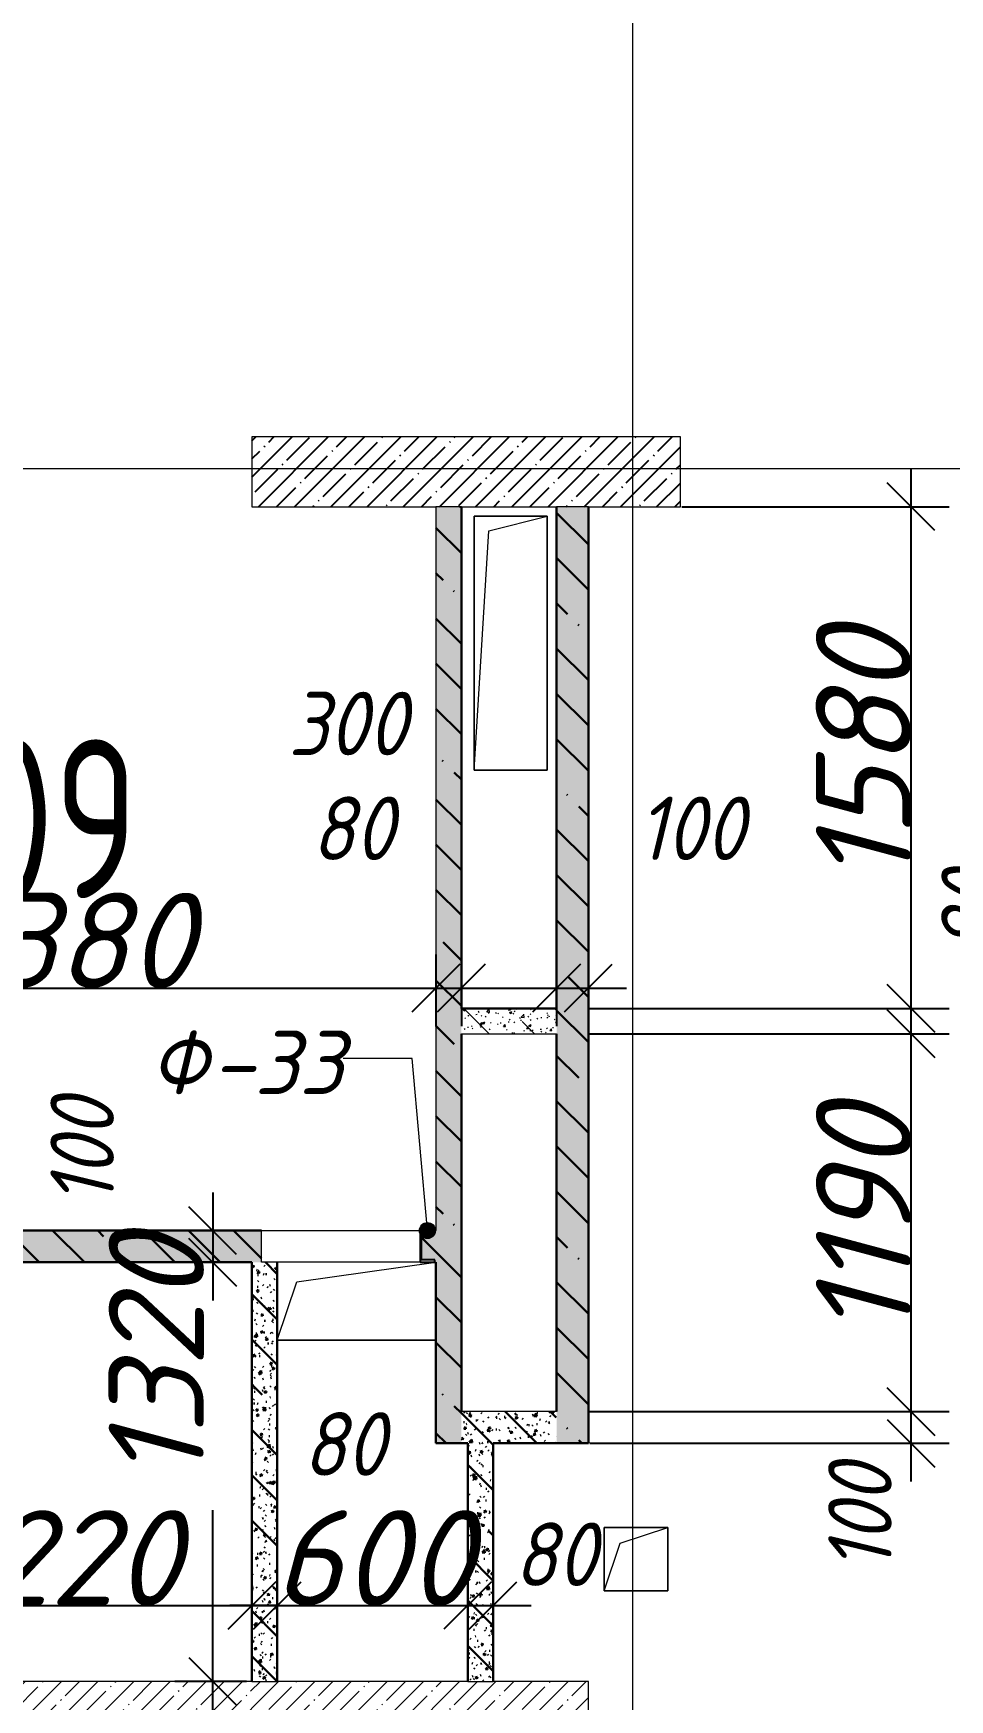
# Model space of a CAD drawing. Header units: millimetres. Extents: x 12986 to 523328, y -9759 to 30092.
# Drawn here: x 464102 to 466989, y 53 to 5302 of the extents above; entities that cross this region are included whole.
import ezdxf

# ---------------------------------------------------------------- set-up
doc = ezdxf.new("R2010")
doc.units = ezdxf.units.MM
for name, color, linetype, lineweight in [('0) ПГП', 1, 'Continuous', 30), ('4) ПГП красный расчет', 12, 'Continuous', 30), ('A-ANNO-DIMS', 7, 'Continuous', 9), ('A-AREA-IDEN', 7, 'Continuous', 9), ('A-FLOR', 7, 'Continuous', 9), ('A-GENM', 7, 'Continuous', 9), ('A-GENM-1', 7, 'Continuous', 25), ('A-GENM-IDEN', 7, 'Continuous', 9), ('A-WALL-6', 18, 'Continuous', 13), ('A-WALL-FNSH-4', 250, 'Continuous', 13), ('A-WALL-PATT-4', 250, 'Continuous', 5), ('I-WALL', 7, 'Continuous', 5), ('Оси-1', 7, 'Continuous', 20)]:
    doc.layers.add(name, color=color, linetype=linetype, lineweight=lineweight)
doc.layers.add('A-WALL-3', color=7, linetype='Continuous', lineweight=5, true_color=0x000000)
doc.layers.add('A-WALL-PATT-2', color=7, linetype='Continuous', lineweight=5, true_color=0xce0000)
doc.styles.add('ISOCPEUR_I_2', font='isocpeui.ttf', dxfattribs={"height": 300})
doc.styles.add('ISOCPEUR_I_3', font='isocpeui.ttf', dxfattribs={"width": 0.9, "height": 200})
doc.styles.add('СПДС', font='ГОСТ тип А.ttf', dxfattribs={"width": 0.9})
doc.dimstyles.new('ISO-2_0_0_9К_СРЕДНИЙ', dxfattribs={"dimscale": 304.8, "dimtxt": 199.196235, "dimasz": 0.492126, "dimexe": 0.393701, "dimexo": 0, "dimgap": 0, "dimtad": 1, "dimdec": 0, "dimzin": 0, "dimdsep": 46, "dimtxsty": 'ISOCPEUR_I_2', "dimblk1": 'OBLIQUE', "dimblk2": 'OBLIQUE', "dimsah": 1, "dimcen": 0.09, "dimdle": 0.393701, "dimazin": 0, "dimtfac": 1, "dimtdec": 4, "dimtix": 1, "dimtmove": 2, "dimatfit": 3, "dimfxl": 1, "dimtvp": 1, "dimtolj": 1, "dimtzin": 0, "dimarcsym": 2})
doc.dimstyles.new('ISO-2_0_0_9К_СРЕДНИЙ_1', dxfattribs={"dimscale": 304.8, "dimtxt": 199.196235, "dimasz": 0.492126, "dimexe": 0.393701, "dimexo": 0, "dimgap": 0, "dimtad": 1, "dimdec": 0, "dimzin": 0, "dimdsep": 46, "dimtxsty": 'ISOCPEUR_I_3', "dimblk1": 'OBLIQUE', "dimblk2": 'OBLIQUE', "dimsah": 1, "dimcen": 0.09, "dimdle": 0.393701, "dimazin": 0, "dimtfac": 1, "dimtdec": 4, "dimtix": 1, "dimtmove": 2, "dimatfit": 3, "dimfxl": 1, "dimtvp": 1, "dimtolj": 1, "dimtzin": 0, "dimarcsym": 2})
doc.dimstyles.new('ISO-2_0_0_9К_СРЕДНИЙ_2', dxfattribs={"dimscale": 304.8, "dimtxt": 199.196235, "dimasz": 0.492126, "dimexe": 0.393701, "dimexo": 0, "dimgap": 0, "dimtad": 1, "dimdec": 0, "dimzin": 0, "dimdsep": 46, "dimtxsty": 'ISOCPEUR_I_2', "dimblk1": 'OBLIQUE', "dimblk2": 'OBLIQUE', "dimsah": 1, "dimcen": 0.09, "dimdle": 0.393701, "dimazin": 0, "dimtfac": 1, "dimtdec": 4, "dimtix": 1, "dimtmove": 0, "dimatfit": 3, "dimfxl": 1, "dimtvp": 1, "dimtolj": 1, "dimtzin": 0, "dimarcsym": 2})
pattern_1 = [(45, (395430.81, -3869.25), (-57.02463, 57.02463), []), (45, (395487.83, -3869.25), (-57.02463, 57.02463), [100.806, -20.161, 3.353, -16.808])]
pattern_2 = [(50, (395430.81, -3869.254), (72.873764, -6.37607), [7.62, -83.82]), (355, (395430.81, -3869.25), (-14.09699, 76.422444), [6.096, -67.056]), (100.451, (395436.88, -3869.785), (58.776964, 70.04687), [6.476, -71.236]), (46.184, (395430.81, -3848.93), (108.43142, -16.81745), [11.43, -125.73]), (96.636, (395439.84, -3850.33), (94.961, 98.97089), [9.714, -106.854]), (351.184, (395430.81, -3848.93), (94.96227, 98.97018), [9.144, -100.584]), (21, (395440.97, -3854.014), (60.64565, -40.90654), [7.62, -83.82]), (326, (395440.97, -3854.01), (24.72083, 73.67493), [6.096, -67.056]), (71.451, (395446.02, -3857.42), (85.36689, 32.76874), [6.476, -71.236]), (37.5, (395430.809, -3869.254), (1.235525, 33.8224325), [3.353, -62.89, 3.353, -64.719, -67.31]), (37.5, (395430.809, -3869.254), (1.235525, 33.8224325), [-134.315, 3.353, -63.957]), (7.5, (395430.81, -3869.254), (26.728146, 40.07255), [3.353, -35.458, 3.353, -61.366, -25.654]), (7.5, (395430.81, -3869.254), (26.728146, 40.07255), [-103.53, 3.353, -22.301]), (327.5, (395408.152, -3869.254), (54.236318, -2.292117), [3.353, -22.047, 3.353, -75.895, -105.156]), (327.5, (395408.152, -3869.254), (54.236318, -2.292117), [-104.648, 3.353, -101.803]), (317.5, (395397.99, -3869.254), (59.25158, 10.17014), [3.353, -29.667, 3.353, -49.276, -74.676]), (317.5, (395397.99, -3869.254), (59.25158, 10.17014), [-85.649, 3.353, -71.323])]
pattern_3 = [(135, (395430.8, -3869.25), (-142.5612, -142.5612), []), (135, (395573.37, -3869.25), (-142.5612, -142.5612), [252.016, -50.403, 3.353, -47.05])]

# ---------------------------------------------------------------- blocks, each defined once
blk = doc.blocks.new('AR_Отверстие прямоугольное _в плите_ - AR_Отверстие прямоугольное _в плите_-V24-АР1_1_Кладочный план 3 этажа')
at = {"layer": 'A-GENM'}
for p, q in [((100, 100), (-100, 100)), ((-100, 100), (-100, -100)), ((-50, 50), (100, 100)), ((100, -100), (100, 100)), ((-100, -100), (-50, 50)), ((-100, -100), (100, -100))]:
    blk.add_line(p, q, dxfattribs=at)
blk = doc.blocks.new('AR_Отверстие прямоугольное _в плите_ - AR_Отверстие прямоугольное _в плите_-24547600-АР1_1_Кладочный план 3 этажа')
at = {"layer": 'A-GENM'}
for p, q in [((-188.75, 61.25), (250, 122.5)), ((-250, -122.5), (-188.75, 61.25)), ((-250, -122.5), (250, -122.5))]:
    blk.add_line(p, q, dxfattribs=at)
blk = doc.blocks.new('AR_Отверстие прямоугольное _в плите_ - AR_Отверстие прямоугольное _в плите_-24547640-АР1_1_Кладочный план 3 этажа')
at = {"layer": 'A-GENM'}
for p, q in [((115, 400), (-115, 400)), ((-115, 400), (-115, -400)), ((-69, 354), (115, 400)), ((115, -400), (115, 400)), ((-115, -400), (-69, 354)), ((-115, -400), (115, -400))]:
    blk.add_line(p, q, dxfattribs=at)
blk = doc.blocks.new('Фахверк_СКБ_Швеллер - Ф-33_100х3950-33059254-АР1_1_Кладочный план 3 этажа')
at = {"layer": 'A-GENM-1'}
for p, q in [((171, 50), (125, 50)), ((125, 50), (125, -50)), ((129.5, 42.4), (171, 42.4)), ((129.5, -42.4), (129.5, 42.4)), ((171, 42.4), (171, 50)), ((125, -50), (171, -50)), ((171, -42.4), (129.5, -42.4)), ((171, -50), (171, -42.4))]:
    blk.add_line(p, q, dxfattribs=at)
blk = doc.blocks.new('_Oblique')
at = {"color": 0, "linetype": 'ByBlock', "lineweight": -2}
blk.add_line((-0.5, -0.5), (0.5, 0.5), dxfattribs=at)
blk = doc.blocks.new('*D3536')
at = {"layer": 'A-ANNO-DIMS', "color": 0, "lineweight": -2, "transparency": 16777216}
for p, q in [((463570.8, 455.9), (463570.8, 229.8)), ((464790.8, 455.9), (464790.8, 229.8)), ((463450.8, 349.8), (464910.8, 349.8))]:
    blk.add_line(p, q, dxfattribs=at)
at = {"layer": 'Defpoints', "color": 0, "transparency": 16777216}
for p in [(463570.8, 455.9), (464790.8, 455.9), (464790.8, 349.8)]:
    blk.add_point(p, dxfattribs=at)
at = {"layer": 'A-ANNO-DIMS', "color": 0, "lineweight": -2, "transparency": 16777216, "xscale": 150, "yscale": 150, "zscale": 150, "rotation": 180}
blk.add_blockref('_Oblique', (463570.8, 349.8), dxfattribs=at)
at = {"layer": 'A-ANNO-DIMS', "color": 0, "lineweight": -2, "transparency": 16777216, "xscale": 150, "yscale": 150, "zscale": 150}
blk.add_blockref('_Oblique', (464790.8, 349.8), dxfattribs=at)
at = {"layer": 'A-ANNO-DIMS', "color": 0, "transparency": 16777216, "insert": (464180.8, 499.8), "char_height": 300, "width": 560.814, "attachment_point": 5, "style": 'ISOCPEUR_I_2'}
blk.add_mtext('\\A1;1220', dxfattribs=at)
blk = doc.blocks.new('*D3537')
at = {"layer": 'A-ANNO-DIMS', "color": 0, "lineweight": -2, "transparency": 16777216}
for p, q in [((464790.8, 455.9), (464790.8, 229.8)), ((464870.8, 455.9), (464870.8, 229.8)), ((464670.8, 349.8), (464990.8, 349.8))]:
    blk.add_line(p, q, dxfattribs=at)
at = {"layer": 'Defpoints', "color": 0, "transparency": 16777216}
for p in [(464790.8, 455.9), (464870.8, 455.9), (464870.8, 349.8)]:
    blk.add_point(p, dxfattribs=at)
at = {"layer": 'A-ANNO-DIMS', "color": 0, "lineweight": -2, "transparency": 16777216, "xscale": 150, "yscale": 150, "zscale": 150, "rotation": 180}
blk.add_blockref('_Oblique', (464790.8, 349.8), dxfattribs=at)
at = {"layer": 'A-ANNO-DIMS', "color": 0, "lineweight": -2, "transparency": 16777216, "xscale": 150, "yscale": 150, "zscale": 150}
blk.add_blockref('_Oblique', (464870.8, 349.8), dxfattribs=at)
at = {"layer": 'A-ANNO-DIMS', "color": 0, "transparency": 16777216, "insert": (464950.8, 958.6), "char_height": 200, "width": 303.391, "attachment_point": 1, "line_spacing_factor": 1.149209, "style": 'ISOCPEUR_I_3'}
blk.add_mtext('\\A1;80', dxfattribs=at)
blk = doc.blocks.new('*D3538')
at = {"layer": 'A-ANNO-DIMS', "color": 0, "lineweight": -2, "transparency": 16777216}
for p, q in [((464870.8, 455.9), (464870.8, 229.8)), ((465470.8, 455.9), (465470.8, 229.8)), ((464870.8, 349.8), (464720.8, 349.8)), ((464870.8, 349.8), (465470.8, 349.8)), ((465470.8, 349.8), (465620.8, 349.8))]:
    blk.add_line(p, q, dxfattribs=at)
at = {"layer": 'Defpoints', "color": 0, "transparency": 16777216}
for p in [(464870.8, 455.9), (465470.8, 455.9), (465470.8, 349.8)]:
    blk.add_point(p, dxfattribs=at)
at = {"layer": 'A-ANNO-DIMS', "color": 0, "lineweight": -2, "transparency": 16777216, "xscale": 150, "yscale": 150, "zscale": 150}
blk.add_blockref('_Oblique', (464870.8, 349.8), dxfattribs=at)
at = {"layer": 'A-ANNO-DIMS', "color": 0, "lineweight": -2, "transparency": 16777216, "xscale": 150, "yscale": 150, "zscale": 150, "rotation": 180}
blk.add_blockref('_Oblique', (465470.8, 349.8), dxfattribs=at)
at = {"layer": 'A-ANNO-DIMS', "color": 0, "transparency": 16777216, "insert": (465170.8, 499.8), "char_height": 300, "width": 455.087, "attachment_point": 5, "style": 'ISOCPEUR_I_2'}
blk.add_mtext('\\A1;600', dxfattribs=at)
blk = doc.blocks.new('*D3539')
at = {"layer": 'A-ANNO-DIMS', "color": 0, "lineweight": -2, "transparency": 16777216}
for p, q in [((465470.8, 455.9), (465470.8, 229.8)), ((465550.8, 455.9), (465550.8, 229.8)), ((465350.8, 349.8), (465670.8, 349.8))]:
    blk.add_line(p, q, dxfattribs=at)
at = {"layer": 'Defpoints', "color": 0, "transparency": 16777216}
for p in [(465470.8, 455.9), (465550.8, 455.9), (465550.8, 349.8)]:
    blk.add_point(p, dxfattribs=at)
at = {"layer": 'A-ANNO-DIMS', "color": 0, "lineweight": -2, "transparency": 16777216, "xscale": 150, "yscale": 150, "zscale": 150, "rotation": 180}
blk.add_blockref('_Oblique', (465470.8, 349.8), dxfattribs=at)
at = {"layer": 'A-ANNO-DIMS', "color": 0, "lineweight": -2, "transparency": 16777216, "xscale": 150, "yscale": 150, "zscale": 150}
blk.add_blockref('_Oblique', (465550.8, 349.8), dxfattribs=at)
at = {"layer": 'A-ANNO-DIMS', "color": 0, "transparency": 16777216, "insert": (465616.1, 611.1), "char_height": 200, "width": 303.391, "attachment_point": 1, "line_spacing_factor": 1.149209, "style": 'ISOCPEUR_I_3'}
blk.add_mtext('\\A1;80', dxfattribs=at)
blk = doc.blocks.new('*D3640')
at = {"layer": 'A-ANNO-DIMS', "color": 0, "lineweight": -2, "transparency": 16777216}
for p, q in [((466867.8, 740.7), (466867.8, 1080.7)), ((465853.9, 960.7), (466987.8, 960.7)), ((465855.4, 860.7), (466987.8, 860.7))]:
    blk.add_line(p, q, dxfattribs=at)
at = {"layer": 'Defpoints', "color": 0, "transparency": 16777216}
for p in [(465853.9, 960.7), (466867.8, 960.7), (465855.4, 860.7)]:
    blk.add_point(p, dxfattribs=at)
at = {"layer": 'A-ANNO-DIMS', "color": 0, "lineweight": -2, "transparency": 16777216, "xscale": 150, "yscale": 150, "zscale": 150}
for p, rotation in [((466867.8, 960.7), 90), ((466867.8, 860.7), 270)]:
    blk.add_blockref('_Oblique', p, dxfattribs=dict(at, rotation=rotation))
at = {"layer": 'A-ANNO-DIMS', "color": 0, "transparency": 16777216, "insert": (466606.6, 457.4), "char_height": 200, "width": 409.118, "attachment_point": 1, "rotation": 90, "line_spacing_factor": 1.149209, "style": 'ISOCPEUR_I_3'}
blk.add_mtext('\\A1;100', dxfattribs=at)
blk = doc.blocks.new('*D3641')
at = {"layer": 'A-ANNO-DIMS', "color": 0, "lineweight": -2, "transparency": 16777216}
for p, q in [((466867.8, 840.7), (466867.8, 2270.7)), ((465853.9, 2150.7), (466987.8, 2150.7)), ((465853.9, 960.7), (466987.8, 960.7))]:
    blk.add_line(p, q, dxfattribs=at)
at = {"layer": 'Defpoints', "color": 0, "transparency": 16777216}
for p in [(465853.9, 2150.7), (466867.8, 2150.7), (465853.9, 960.7)]:
    blk.add_point(p, dxfattribs=at)
at = {"layer": 'A-ANNO-DIMS', "color": 0, "lineweight": -2, "transparency": 16777216, "xscale": 150, "yscale": 150, "zscale": 150}
for p, rotation in [((466867.8, 2150.7), 90), ((466867.8, 960.7), 270)]:
    blk.add_blockref('_Oblique', p, dxfattribs=dict(at, rotation=rotation))
at = {"layer": 'A-ANNO-DIMS', "color": 0, "transparency": 16777216, "insert": (466717.8, 1555.7), "char_height": 300, "width": 514.846, "attachment_point": 5, "rotation": 90, "style": 'ISOCPEUR_I_2'}
blk.add_mtext('\\A1;1190', dxfattribs=at)
blk = doc.blocks.new('*D3642')
at = {"layer": 'A-ANNO-DIMS', "color": 0, "lineweight": -2, "transparency": 16777216}
for p, q in [((466867.8, 2030.7), (466867.8, 2350.7)), ((465853.9, 2230.7), (466987.8, 2230.7)), ((465853.9, 2150.7), (466987.8, 2150.7))]:
    blk.add_line(p, q, dxfattribs=at)
at = {"layer": 'Defpoints', "color": 0, "transparency": 16777216}
for p in [(465853.9, 2230.7), (466867.8, 2230.7), (465853.9, 2150.7)]:
    blk.add_point(p, dxfattribs=at)
at = {"layer": 'A-ANNO-DIMS', "color": 0, "lineweight": -2, "transparency": 16777216, "xscale": 150, "yscale": 150, "zscale": 150}
for p, rotation in [((466867.8, 2230.7), 90), ((466867.8, 2150.7), 270)]:
    blk.add_blockref('_Oblique', p, dxfattribs=dict(at, rotation=rotation))
at = {"layer": 'A-ANNO-DIMS', "color": 0, "transparency": 16777216, "insert": (466963.1, 2402.4), "char_height": 200, "width": 303.391, "attachment_point": 1, "rotation": 90, "line_spacing_factor": 1.149209, "style": 'ISOCPEUR_I_3'}
blk.add_mtext('\\A1;80', dxfattribs=at)
blk = doc.blocks.new('*D3643')
at = {"layer": 'A-ANNO-DIMS', "color": 0, "lineweight": -2, "transparency": 16777216}
for p, q in [((466867.8, 2110.7), (466867.8, 3930.7)), ((466145.1, 3810.7), (466987.8, 3810.7)), ((465853.9, 2230.7), (466987.8, 2230.7))]:
    blk.add_line(p, q, dxfattribs=at)
at = {"layer": 'Defpoints', "color": 0, "transparency": 16777216}
for p in [(466145.1, 3810.7), (466867.8, 3810.7), (465853.9, 2230.7)]:
    blk.add_point(p, dxfattribs=at)
at = {"layer": 'A-ANNO-DIMS', "color": 0, "lineweight": -2, "transparency": 16777216, "xscale": 150, "yscale": 150, "zscale": 150}
for p, rotation in [((466867.8, 3810.7), 90), ((466867.8, 2230.7), 270)]:
    blk.add_blockref('_Oblique', p, dxfattribs=dict(at, rotation=rotation))
at = {"layer": 'A-ANNO-DIMS', "color": 0, "transparency": 16777216, "insert": (466717.8, 3020.7), "char_height": 300, "width": 560.814, "attachment_point": 5, "rotation": 90, "style": 'ISOCPEUR_I_2'}
blk.add_mtext('\\A1;1580', dxfattribs=at)
blk = doc.blocks.new('*D3722')
at = {"layer": 'A-ANNO-DIMS', "color": 0, "lineweight": -2, "transparency": 16777216}
for p, q in [((464667.5, 1650.7), (464667.5, 1310.7)), ((464773.6, 1530.7), (464547.5, 1530.7)), ((464773.6, 1430.7), (464547.5, 1430.7))]:
    blk.add_line(p, q, dxfattribs=at)
at = {"layer": 'Defpoints', "color": 0, "transparency": 16777216}
for p in [(464773.6, 1530.7), (464667.5, 1430.7), (464773.6, 1430.7)]:
    blk.add_point(p, dxfattribs=at)
at = {"layer": 'A-ANNO-DIMS', "color": 0, "lineweight": -2, "transparency": 16777216, "xscale": 150, "yscale": 150, "zscale": 150}
for p, rotation in [((464667.5, 1530.7), 90), ((464667.5, 1430.7), 270)]:
    blk.add_blockref('_Oblique', p, dxfattribs=dict(at, rotation=rotation))
at = {"layer": 'A-ANNO-DIMS', "color": 0, "transparency": 16777216, "insert": (464156, 1609.7), "char_height": 200, "width": 409.118, "attachment_point": 1, "rotation": 90, "line_spacing_factor": 1.149209, "style": 'ISOCPEUR_I_3'}
blk.add_mtext('\\A1;100', dxfattribs=at)
blk = doc.blocks.new('*D3723')
at = {"layer": 'A-ANNO-DIMS', "color": 0, "lineweight": -2, "transparency": 16777216}
for p, q in [((464667.5, 1550.7), (464667.5, 1387.5)), ((464773.6, 1430.7), (464547.5, 1430.7)), ((464667.5, -9.3), (464667.5, 650.5)), ((464773.6, 110.7), (464547.5, 110.7))]:
    blk.add_line(p, q, dxfattribs=at)
at = {"layer": 'Defpoints', "color": 0, "transparency": 16777216}
for p in [(464773.6, 1430.7), (464667.5, 110.7), (464773.6, 110.7)]:
    blk.add_point(p, dxfattribs=at)
at = {"layer": 'A-ANNO-DIMS', "color": 0, "lineweight": -2, "transparency": 16777216, "xscale": 150, "yscale": 150, "zscale": 150}
for p, rotation in [((464667.5, 1430.7), 90), ((464667.5, 110.7), 270)]:
    blk.add_blockref('_Oblique', p, dxfattribs=dict(at, rotation=rotation))
at = {"layer": 'A-ANNO-DIMS', "color": 0, "transparency": 16777216, "insert": (464339.5, 738.6), "char_height": 300, "width": 560.814, "attachment_point": 1, "rotation": 90, "line_spacing_factor": 1.149209, "style": 'ISOCPEUR_I_2'}
blk.add_mtext('\\A1;1320', dxfattribs=at)
blk = doc.blocks.new('*D3885')
at = {"layer": 'A-ANNO-DIMS', "color": 0, "lineweight": -2, "transparency": 16777216}
for p, q in [((462990.8, 2400.7), (462990.8, 2174.6)), ((465370.8, 2400.7), (465370.8, 2174.6)), ((462870.8, 2294.6), (465490.8, 2294.6))]:
    blk.add_line(p, q, dxfattribs=at)
at = {"layer": 'Defpoints', "color": 0, "transparency": 16777216}
for p in [(462990.8, 2400.7), (465370.8, 2400.7), (465370.8, 2294.6)]:
    blk.add_point(p, dxfattribs=at)
at = {"layer": 'A-ANNO-DIMS', "color": 0, "lineweight": -2, "transparency": 16777216, "xscale": 150, "yscale": 150, "zscale": 150, "rotation": 180}
blk.add_blockref('_Oblique', (462990.8, 2294.6), dxfattribs=at)
at = {"layer": 'A-ANNO-DIMS', "color": 0, "lineweight": -2, "transparency": 16777216, "xscale": 150, "yscale": 150, "zscale": 150}
blk.add_blockref('_Oblique', (465370.8, 2294.6), dxfattribs=at)
at = {"layer": 'A-ANNO-DIMS', "color": 0, "transparency": 16777216, "insert": (464180.8, 2444.6), "char_height": 300, "width": 606.782, "attachment_point": 5, "style": 'ISOCPEUR_I_2'}
blk.add_mtext('\\A1;2380', dxfattribs=at)
blk = doc.blocks.new('*D3886')
at = {"layer": 'A-ANNO-DIMS', "color": 0, "lineweight": -2, "transparency": 16777216}
for p, q in [((465370.8, 2400.7), (465370.8, 2174.6)), ((465450.8, 2400.7), (465450.8, 2174.6)), ((465250.8, 2294.6), (465570.8, 2294.6))]:
    blk.add_line(p, q, dxfattribs=at)
at = {"layer": 'Defpoints', "color": 0, "transparency": 16777216}
for p in [(465370.8, 2400.7), (465450.8, 2400.7), (465450.8, 2294.6)]:
    blk.add_point(p, dxfattribs=at)
at = {"layer": 'A-ANNO-DIMS', "color": 0, "lineweight": -2, "transparency": 16777216, "xscale": 150, "yscale": 150, "zscale": 150, "rotation": 180}
blk.add_blockref('_Oblique', (465370.8, 2294.6), dxfattribs=at)
at = {"layer": 'A-ANNO-DIMS', "color": 0, "lineweight": -2, "transparency": 16777216, "xscale": 150, "yscale": 150, "zscale": 150}
blk.add_blockref('_Oblique', (465450.8, 2294.6), dxfattribs=at)
at = {"layer": 'A-ANNO-DIMS', "color": 0, "transparency": 16777216, "insert": (464978, 2897.8), "char_height": 200, "width": 303.391, "attachment_point": 1, "line_spacing_factor": 1.149209, "style": 'ISOCPEUR_I_3'}
blk.add_mtext('\\A1;80', dxfattribs=at)
blk = doc.blocks.new('*D3887')
at = {"layer": 'A-ANNO-DIMS', "color": 0, "lineweight": -2, "transparency": 16777216}
for p, q in [((465450.8, 2400.7), (465450.8, 2174.6)), ((465750.8, 2400.7), (465750.8, 2174.6)), ((465330.8, 2294.6), (465870.8, 2294.6))]:
    blk.add_line(p, q, dxfattribs=at)
at = {"layer": 'Defpoints', "color": 0, "transparency": 16777216}
for p in [(465450.8, 2400.7), (465750.8, 2400.7), (465750.8, 2294.6)]:
    blk.add_point(p, dxfattribs=at)
at = {"layer": 'A-ANNO-DIMS', "color": 0, "lineweight": -2, "transparency": 16777216, "xscale": 150, "yscale": 150, "zscale": 150, "rotation": 180}
blk.add_blockref('_Oblique', (465450.8, 2294.6), dxfattribs=at)
at = {"layer": 'A-ANNO-DIMS', "color": 0, "lineweight": -2, "transparency": 16777216, "xscale": 150, "yscale": 150, "zscale": 150}
blk.add_blockref('_Oblique', (465750.8, 2294.6), dxfattribs=at)
at = {"layer": 'A-ANNO-DIMS', "color": 0, "transparency": 16777216, "insert": (464905.3, 3227.9), "char_height": 200, "width": 455.087, "attachment_point": 1, "line_spacing_factor": 1.149209, "style": 'ISOCPEUR_I_3'}
blk.add_mtext('\\A1;300', dxfattribs=at)
blk = doc.blocks.new('*D3888')
at = {"layer": 'A-ANNO-DIMS', "color": 0, "lineweight": -2, "transparency": 16777216}
for p, q in [((465750.8, 2400.7), (465750.8, 2174.6)), ((465850.8, 2400.7), (465850.8, 2174.6)), ((465630.8, 2294.6), (465970.8, 2294.6))]:
    blk.add_line(p, q, dxfattribs=at)
at = {"layer": 'Defpoints', "color": 0, "transparency": 16777216}
for p in [(465750.8, 2400.7), (465850.8, 2400.7), (465850.8, 2294.6)]:
    blk.add_point(p, dxfattribs=at)
at = {"layer": 'A-ANNO-DIMS', "color": 0, "lineweight": -2, "transparency": 16777216, "xscale": 150, "yscale": 150, "zscale": 150, "rotation": 180}
blk.add_blockref('_Oblique', (465750.8, 2294.6), dxfattribs=at)
at = {"layer": 'A-ANNO-DIMS', "color": 0, "lineweight": -2, "transparency": 16777216, "xscale": 150, "yscale": 150, "zscale": 150}
blk.add_blockref('_Oblique', (465850.8, 2294.6), dxfattribs=at)
at = {"layer": 'A-ANNO-DIMS', "color": 0, "transparency": 16777216, "insert": (466005.4, 2897.8), "char_height": 200, "width": 409.118, "attachment_point": 1, "line_spacing_factor": 1.149209, "style": 'ISOCPEUR_I_3'}
blk.add_mtext('\\A1;100', dxfattribs=at)

msp = doc.modelspace()

# ---------------------------------------------------------------- hatches: boundary and pattern name
h = msp.add_hatch()
h.set_pattern_fill('FP_4', color=256, style=0, pattern_type=2)
h.set_pattern_definition(pattern_1)
h.paths.add_polyline_path([(463690.80855, 3810.74642), (463690.80855, 4030.74642), (462290.80853, 4030.74642), (462290.80853, 3810.74642), (462990.80853, 3810.74642)], flags=0)
h.paths.add_polyline_path([(467290.80854, 3810.74642), (467290.80854, 4030.74642), (467090.80854, 4030.74642), (467090.80854, 3810.74642)], flags=0)
h.paths.add_polyline_path([(466140.80854, 3810.74642), (466140.80854, 4030.74642), (464790.80855, 4030.74642), (464790.80855, 3810.74642), (465850.80855, 3810.74642)], flags=0)
at = {"layer": '0) ПГП'}
h = msp.add_hatch(dxfattribs=at)
h.set_pattern_fill('FP_6', color=256, style=0, pattern_type=2)
h.set_pattern_definition(pattern_2)
h.paths.add_polyline_path([(465370.80855, 860.74641), (465450.80855, 860.74641), (465450.80855, 3810.74642), (465370.80855, 3810.74642), (465370.80855, 1352.72767)], flags=0)
h = msp.add_hatch(dxfattribs=at)
h.set_pattern_fill('FP_7', color=256, style=0, pattern_type=2)
h.set_pattern_definition(pattern_3)
h.paths.add_polyline_path([(465370.80855, 860.74641), (465450.80855, 860.74641), (465450.80855, 3810.74642), (465370.80855, 3810.74642), (465370.80855, 1352.72767)], flags=0)
h = msp.add_hatch(dxfattribs=at)
h.set_pattern_fill('FP_6', color=256, style=0, pattern_type=2)
h.set_pattern_definition(pattern_2)
h.paths.add_polyline_path([(465750.80855, 860.74641), (465850.80855, 860.74641), (465850.80855, 3810.74642), (465750.80855, 3810.74642), (465750.80855, 960.74641)], flags=0)
h = msp.add_hatch(dxfattribs=at)
h.set_pattern_fill('FP_7', color=256, style=0, pattern_type=2)
h.set_pattern_definition(pattern_3)
h.paths.add_polyline_path([(465750.80855, 860.74641), (465850.80855, 860.74641), (465850.80855, 3810.74642), (465750.80855, 3810.74642), (465750.80855, 960.74641)], flags=0)
h = msp.add_hatch(dxfattribs=at)
h.set_pattern_fill('FP_6', color=256, style=0, pattern_type=2)
h.set_pattern_definition(pattern_2)
h.paths.add_polyline_path([(463570.80855, 1430.74641), (464820.80855, 1430.74641), (464820.80855, 1530.74641), (462990.80853, 1530.74641), (462990.80853, 1430.74641), (463490.80855, 1430.74641)], flags=0)
h.paths.add_polyline_path([(465366.80855, 1430.74641), (465370.80855, 1430.74641), (465370.80855, 1530.74641), (465366.80855, 1530.74641), (465366.80855, 1523.14641), (465325.30855, 1523.14641), (465325.30855, 1438.34641), (465366.80855, 1438.34641)], flags=0)
h = msp.add_hatch(dxfattribs=at)
h.set_pattern_fill('FP_7', color=256, style=0, pattern_type=2)
h.set_pattern_definition(pattern_3)
h.paths.add_polyline_path([(463570.80855, 1430.74641), (464820.80855, 1430.74641), (464820.80855, 1530.74641), (462990.80853, 1530.74641), (462990.80853, 1430.74641), (463490.80855, 1430.74641)], flags=0)
h.paths.add_polyline_path([(465366.80855, 1430.74641), (465370.80855, 1430.74641), (465370.80855, 1530.74641), (465366.80855, 1530.74641), (465366.80855, 1523.14641), (465325.30855, 1523.14641), (465325.30855, 1438.34641), (465366.80855, 1438.34641)], flags=0)
h = msp.add_hatch(dxfattribs=at)
h.set_pattern_fill('FP_6', color=256, style=0, pattern_type=2)
h.set_pattern_definition(pattern_2)
h.paths.add_polyline_path([(464870.80855, 110.74641), (464870.80855, 1430.74641), (464790.80855, 1430.74641), (464790.80855, 110.74641)], flags=0)
h = msp.add_hatch(dxfattribs=at)
h.set_pattern_fill('FP_7', color=256, style=0, pattern_type=2)
h.set_pattern_definition(pattern_3)
h.paths.add_polyline_path([(464870.80855, 110.74641), (464870.80855, 1430.74641), (464790.80855, 1430.74641), (464790.80855, 110.74641)], flags=0)
h = msp.add_hatch(dxfattribs=at)
h.set_pattern_fill('FP_6', color=256, style=0, pattern_type=2)
h.set_pattern_definition(pattern_2)
h.paths.add_polyline_path([(465470.80853, 860.74641), (465750.80855, 860.74641), (465750.80855, 960.74641), (465450.80855, 960.74641), (465450.80855, 860.74641)], flags=0)
h = msp.add_hatch(dxfattribs=at)
h.set_pattern_fill('FP_7', color=256, style=0, pattern_type=2)
h.set_pattern_definition(pattern_3)
h.paths.add_polyline_path([(465470.80853, 860.74641), (465750.80855, 860.74641), (465750.80855, 960.74641), (465450.80855, 960.74641), (465450.80855, 860.74641)], flags=0)
h = msp.add_hatch(dxfattribs=at)
h.set_pattern_fill('FP_6', color=256, style=0, pattern_type=2)
h.set_pattern_definition(pattern_2)
h.paths.add_polyline_path([(465470.80853, 110.74641), (465550.80853, 110.74641), (465550.80853, 860.74641), (465470.80853, 860.74641)], flags=0)
h = msp.add_hatch(dxfattribs=at)
h.set_pattern_fill('FP_7', color=256, style=0, pattern_type=2)
h.set_pattern_definition(pattern_3)
h.paths.add_polyline_path([(465470.80853, 110.74641), (465550.80853, 110.74641), (465550.80853, 860.74641), (465470.80853, 860.74641)], flags=0)
at = {"layer": 'A-GENM-IDEN'}
h = msp.add_hatch(color=256, dxfattribs=at)
edge = h.paths.add_edge_path(flags=0)
edge.add_arc((465343.80855, 1530.74641), 25, 0, 360)
at = {"layer": 'A-WALL-PATT-2'}
h = msp.add_hatch(dxfattribs=at)
h.set_pattern_fill('FP_4', color=256, style=0, pattern_type=2)
h.set_pattern_definition(pattern_1)
h.paths.add_polyline_path([(462510.80851, -109.25359), (465850.80855, -109.25359), (465850.80855, 110.74641), (462510.80851, 110.74641), (462510.80851, -77.23382)], flags=0)
at = {"layer": 'A-WALL-PATT-4'}
h = msp.add_hatch(dxfattribs=at)
h.set_pattern_fill('FP_6', color=256, style=0, pattern_type=2)
h.set_pattern_definition(pattern_2)
h.paths.add_polyline_path([(465450.80855, 2150.74641), (465750.80855, 2150.74641), (465750.80855, 2230.74641), (465450.80855, 2230.74641)], flags=0)
h = msp.add_hatch(dxfattribs=at)
h.set_pattern_fill('FP_7', color=256, style=0, pattern_type=2)
h.set_pattern_definition(pattern_3)
h.paths.add_polyline_path([(465450.80855, 2150.74641), (465750.80855, 2150.74641), (465750.80855, 2230.74641), (465450.80855, 2230.74641)], flags=0)

# ---------------------------------------------------------------- linework, layer by layer
at = {"layer": '0) ПГП'}
for p, q in [((465850.80855, 860.74641), (465850.80855, 3810.74642)), ((463570.80855, 1430.74641), (464790.80855, 1430.74641)), ((464870.80855, 110.74641), (464870.80855, 1430.74641)), ((465370.80855, 1430.74641), (465370.80855, 860.74641)), ((465370.80855, 860.74641), (465470.80853, 860.74641)), ((465470.80853, 860.74641), (465470.80853, 110.74641)), ((465550.80853, 860.74641), (465850.80855, 860.74641))]:
    msp.add_line(p, q, dxfattribs=at)
at = {"layer": '4) ПГП красный расчет'}
for p, q in [((465450.80855, 2230.74641), (465450.80855, 3810.74642)), ((465750.80855, 3810.74642), (465750.80855, 2230.74641)), ((465750.80855, 2230.74641), (465450.80855, 2230.74641)), ((465450.80855, 960.74641), (465450.80855, 2150.74641)), ((465750.80855, 2150.74641), (465750.80855, 960.74641)), ((464820.80855, 1530.74641), (462990.80853, 1530.74641)), ((464790.80855, 1430.74641), (464790.80855, 110.74641)), ((465550.80853, 110.74641), (465550.80853, 860.74641))]:
    msp.add_line(p, q, dxfattribs=at)
at = {"layer": 'A-FLOR'}
for p, q in [((465490.80854, 3780.74647), (465720.80854, 3780.74647)), ((465490.80854, 2980.74647), (465490.80854, 3780.74647)), ((465720.80854, 3780.74647), (465720.80854, 2980.74647)), ((465720.80854, 2980.74647), (465490.80854, 2980.74647)), ((465370.80855, 1185.74641), (464870.80855, 1185.74641)), ((465900.80855, 595.74659), (466100.80855, 595.74659)), ((465900.80855, 395.74659), (465900.80855, 595.74659)), ((466100.80855, 595.74659), (466100.80855, 395.74659)), ((466100.80855, 395.74659), (465900.80855, 395.74659))]:
    msp.add_line(p, q, dxfattribs=at)
at = {"layer": 'A-GENM-IDEN'}
for p, q in [((465295.56636, 2072.62667), (465078.3662, 2072.62667)), ((465343.80855, 1530.74641), (465295.56636, 2072.62667))]:
    msp.add_line(p, q, dxfattribs=at)
msp.add_circle((465343.80855, 1530.74641), 25, dxfattribs=at)
at = {"layer": 'A-WALL-3'}
for p, q in [((466140.80854, 4030.74642), (464790.80855, 4030.74642)), ((464790.80855, 4030.74642), (464790.80855, 3810.74642)), ((466140.80854, 3810.74642), (466140.80854, 4030.74642)), ((464790.80855, 3810.74642), (465370.80855, 3810.74642)), ((465450.80855, 3810.74642), (465750.80855, 3810.74642)), ((465850.80855, 3810.74642), (466140.80854, 3810.74642)), ((464790.80855, 110.74641), (463570.80855, 110.74641)), ((465470.80853, 110.74641), (464870.80855, 110.74641)), ((465850.80855, 110.74641), (465550.80853, 110.74641)), ((465850.80855, -109.25359), (465850.80855, 110.74641))]:
    msp.add_line(p, q, dxfattribs=at)
at = {"layer": 'A-WALL-6'}
for p, q in [((465450.80855, 3810.74642), (465370.80855, 3810.74642)), ((465850.80855, 3810.74642), (465750.80855, 3810.74642)), ((464790.80855, 110.74641), (464870.80855, 110.74641)), ((465470.80853, 110.74641), (465550.80853, 110.74641))]:
    msp.add_line(p, q, dxfattribs=at)
at = {"layer": 'A-WALL-FNSH-4'}
for p, q in [((465370.80855, 3810.74642), (465370.80855, 1530.74641)), ((465450.80855, 2150.74641), (465750.80855, 2150.74641)), ((464820.80855, 1430.74641), (464820.80855, 1530.74641)), ((465370.80855, 1530.74641), (465366.80855, 1530.74641)), ((464870.80855, 1430.74641), (464820.80855, 1430.74641)), ((465366.80855, 1430.74641), (465370.80855, 1430.74641)), ((465750.80855, 960.74641), (465450.80855, 960.74641))]:
    msp.add_line(p, q, dxfattribs=at)
at = {"layer": 'I-WALL'}
for p, q in [((464820.80855, 1530.74641), (465320.80855, 1530.74641)), ((465320.80855, 1430.74641), (464870.80855, 1430.74641))]:
    msp.add_line(p, q, dxfattribs=at)
at = {"layer": 'Оси-1'}
for p, q in [((465990.80852, -8019.25359), (465990.80852, 24767.68957)), ((389220.80855, 3930.74641), (521382.43658, 3930.74641))]:
    msp.add_line(p, q, dxfattribs=at)

# ---------------------------------------------------------------- block references
at = {"layer": 'A-GENM'}
for name, p in [('AR_Отверстие прямоугольное _в плите_ - AR_Отверстие прямоугольное _в плите_-24547640-АР1_1_Кладочный план 3 этажа', (465605.80854, 3380.74647)), ('AR_Отверстие прямоугольное _в плите_ - AR_Отверстие прямоугольное _в плите_-24547600-АР1_1_Кладочный план 3 этажа', (465120.80855, 1308.24641)), ('AR_Отверстие прямоугольное _в плите_ - AR_Отверстие прямоугольное _в плите_-V24-АР1_1_Кладочный план 3 этажа', (466000.80855, 495.74659))]:
    msp.add_blockref(name, p, dxfattribs=at)
at = {"layer": 'A-GENM-1'}
msp.add_blockref('Фахверк_СКБ_Швеллер - Ф-33_100х3950-33059254-АР1_1_Кладочный план 3 этажа', (465195.80855, 1480.74641), dxfattribs=at)

# ---------------------------------------------------------------- texts
at = {"layer": 'A-AREA-IDEN', "insert": (463556.6892, 3077.83178), "char_height": 500, "width": 1327.5945, "attachment_point": 1, "style": 'СПДС'}
msp.add_mtext('3.09', dxfattribs=at)
at = {"layer": 'A-GENM-IDEN', "char_height": 200, "attachment_point": 1, "style": 'ISOCPEUR_I_2'}
for s, insert, width in [('\\fISOCPEUR|b0|i1|c204|p34|;\\W.9;Ф', (464471.00256, 2160.24125), 230.886), ('-33', (464661.50256, 2160.24125), 476.202375)]:
    msp.add_mtext(s, dxfattribs=dict(at, insert=insert, width=width))

# ---------------------------------------------------------------- dimensions: what is measured, and where the dimension line sits
at = {"layer": 'A-ANNO-DIMS'}
for base, p1, p2, override, picture, middle in [((466867.84622, 3810.74642), (465853.85655, 2230.74641), (466145.10144, 3810.74642), {"dimpost": '<>', "dimfxl": 1606.618683}, '*D3643', (466717.84622, 3020.74642)), ((466867.84622, 2150.74641), (465853.85655, 960.74641), (465853.85655, 2150.74641), {"dimpost": '<>', "dimfxl": 1190.000003}, '*D3641', (466717.84622, 1555.74641))]:
    dim = msp.add_linear_dim(base=base, p1=p1, p2=p2, angle=90, dimstyle='ISO-2_0_0_9К_СРЕДНИЙ_2', override=override, dxfattribs=at)
    dim.commit()
    dim.dimension.update_dxf_attribs({"geometry": picture, "text_midpoint": middle})
for base, p1, p2, override, picture, middle in [((465750.80855, 2294.60769), (465450.80855, 2400.67371), (465750.80855, 2400.67371), {"dimpost": '<>', "dimfxl": 300}, '*D3887', (465132.85782, 3094.61323)), ((465450.80855, 2294.60769), (465370.80855, 2400.67371), (465450.80855, 2400.67371), {"dimpost": '<>', "dimfxl": 80}, '*D3886', (465129.67061, 2764.43097)), ((465850.80855, 2294.60769), (465750.80855, 2400.67371), (465850.80855, 2400.67371), {"dimpost": '<>', "dimfxl": 100}, '*D3888', (466209.94447, 2764.43097)), ((464870.80855, 349.82546), (464790.80855, 455.89148), (464870.80855, 455.89148), {"dimpost": '<>', "dimfxl": 80}, '*D3537', (465102.47914, 825.3018)), ((465550.80853, 349.82546), (465470.80853, 455.89148), (465550.80853, 455.89148), {"dimpost": '<>', "dimfxl": 80}, '*D3539', (465767.79639, 477.78327))]:
    dim = msp.add_linear_dim(base=base, p1=p1, p2=p2, dimstyle='ISO-2_0_0_9К_СРЕДНИЙ_1', override=override, dxfattribs=at)
    dim.commit()
    dim.dimension.update_dxf_attribs({"geometry": picture, "text_midpoint": middle, "dimtype": 160})
for base, p1, p2, dimstyle, override, picture, middle in [((466867.84622, 2230.74641), (465853.85655, 2150.74641), (465853.85655, 2230.74641), 'ISO-2_0_0_9К_СРЕДНИЙ_1', {"dimpost": '<>', "dimfxl": 80}, '*D3642', (467096.38448, 2554.12064)), ((464667.48732, 1430.74641), (464773.55333, 1530.74641), (464773.55333, 1430.74641), 'ISO-2_0_0_9К_СРЕДНИЙ_1', {"dimpost": '<>', "dimfxl": 100}, '*D3722', (464289.38121, 1814.23165)), ((464667.48732, 110.74641), (464773.55333, 1430.74641), (464773.55333, 110.74641), 'ISO-2_0_0_9К_СРЕДНИЙ', {"dimpost": '<>', "dimfxl": 1320}, '*D3723', (464539.5295, 1018.97382)), ((466867.84622, 960.74641), (465855.42745, 860.74641), (465853.85655, 960.74641), 'ISO-2_0_0_9К_СРЕДНИЙ_1', {"dimpost": '<>', "dimfxl": 100.012338}, '*D3640', (466739.88841, 661.99127))]:
    dim = msp.add_linear_dim(base=base, p1=p1, p2=p2, angle=90, dimstyle=dimstyle, override=override, dxfattribs=at)
    dim.commit()
    dim.dimension.update_dxf_attribs({"geometry": picture, "text_midpoint": middle, "dimtype": 160, "text_rotation": 90})
for base, p1, p2, override, picture, middle in [((465370.80855, 2294.60769), (462990.80853, 2400.67371), (465370.80855, 2400.67371), {"dimpost": '<>', "dimfxl": 2380.000021}, '*D3885', (464180.80854, 2444.60769)), ((464790.80855, 349.82546), (463570.80855, 455.89148), (464790.80855, 455.89148), {"dimpost": '<>', "dimfxl": 1220}, '*D3536', (464180.80855, 499.82546)), ((465470.80853, 349.82546), (464870.80855, 455.89148), (465470.80853, 455.89148), {"dimpost": '<>', "dimfxl": 599.999982}, '*D3538', (465170.80854, 499.82546))]:
    dim = msp.add_linear_dim(base=base, p1=p1, p2=p2, dimstyle='ISO-2_0_0_9К_СРЕДНИЙ_2', override=override, dxfattribs=at)
    dim.commit()
    dim.dimension.update_dxf_attribs({"geometry": picture, "text_midpoint": middle})

doc.saveas('drawing.dxf')
